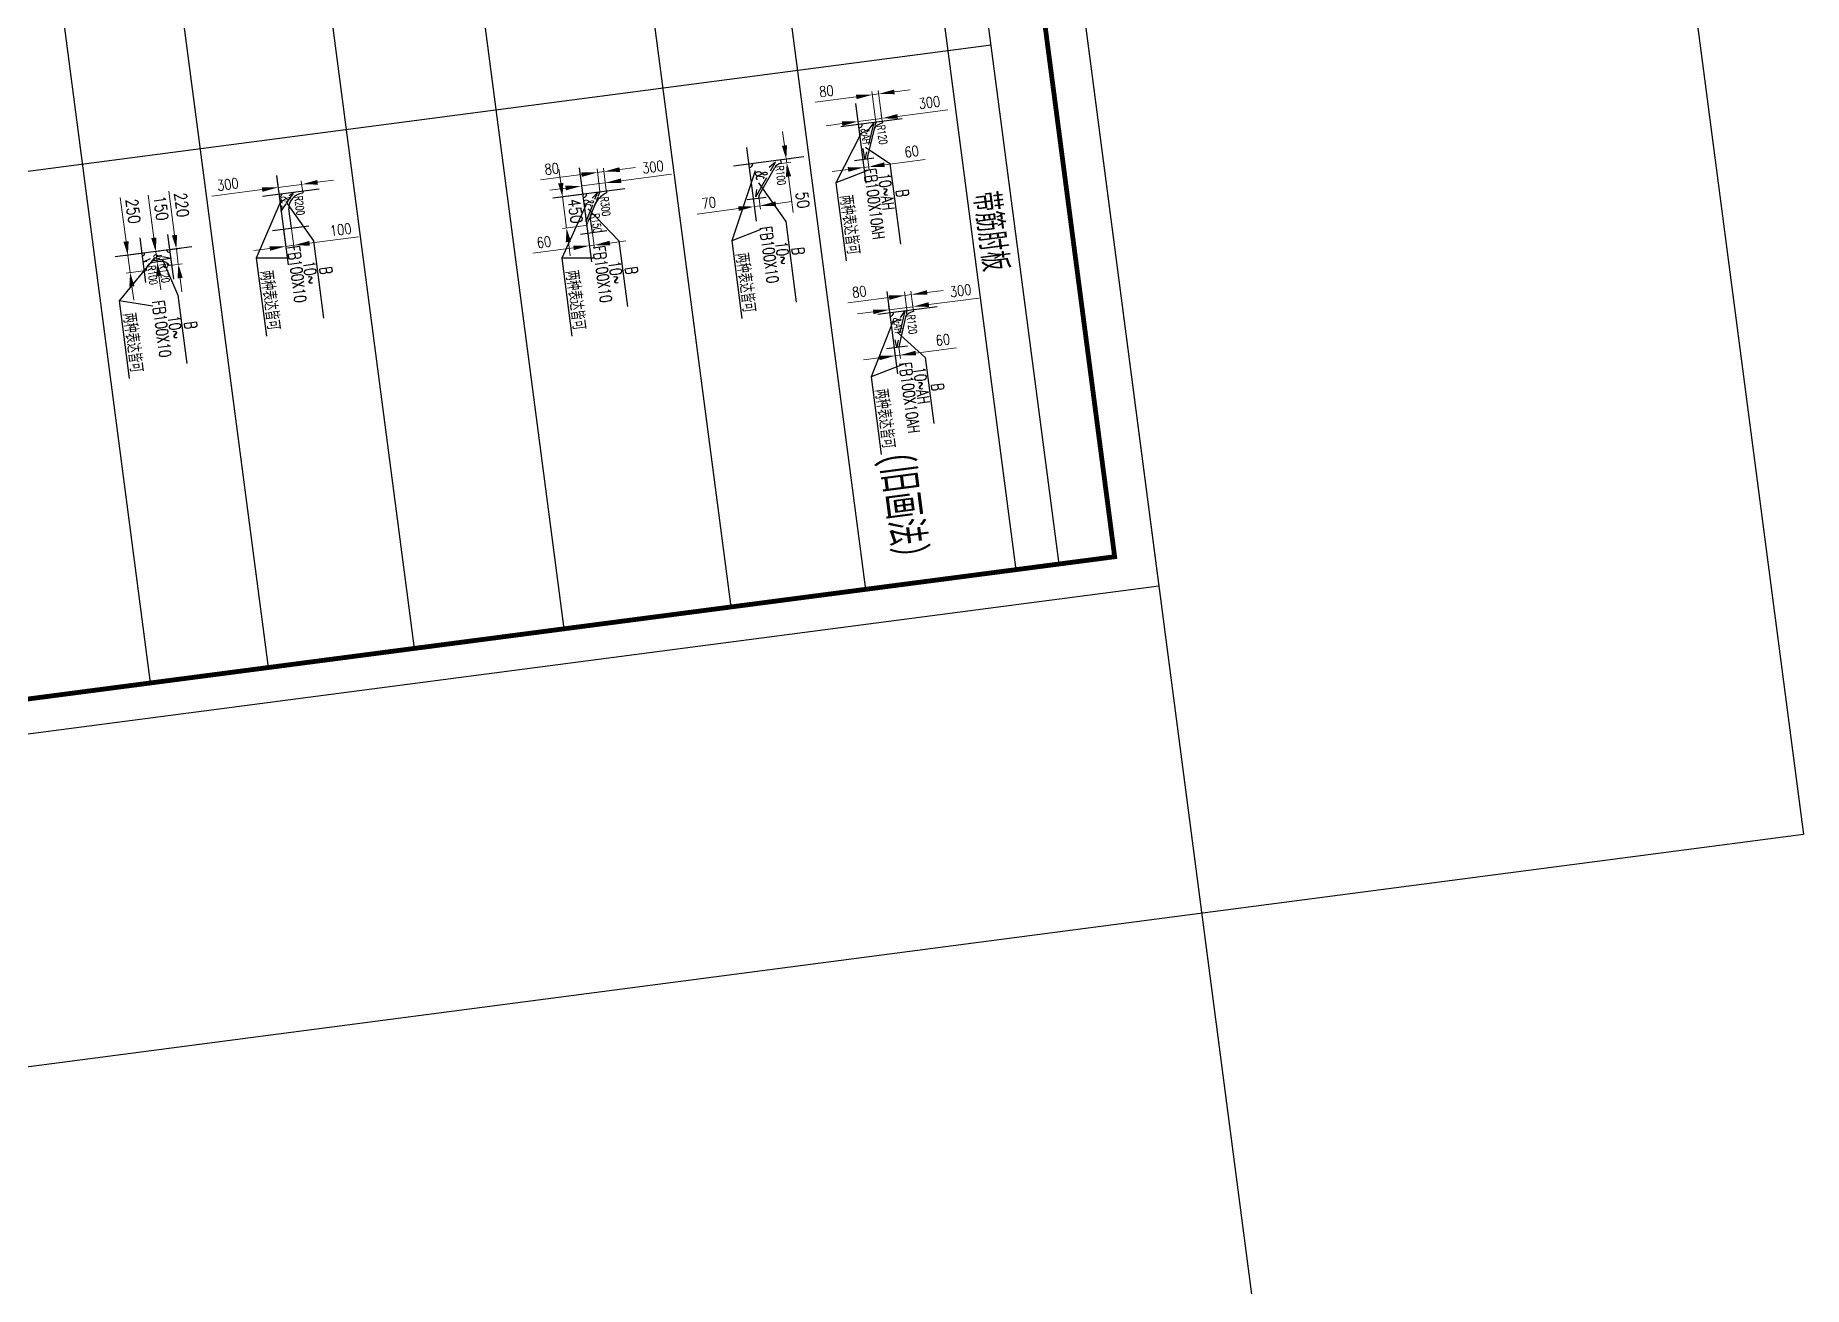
# Model space of a CAD drawing. Header units: millimetres. Extents: x -14906165 to 53546503, y 133836 to 58622790.
# Drawn here: x 43545519 to 45167677, y 29731080 to 30879541 of the extents above; entities that cross this region are included whole.
import ezdxf

# ---------------------------------------------------------------- set-up
doc = ezdxf.new("R2010")
doc.units = ezdxf.units.MM
doc.header["$LTSCALE"] = 100
doc.header["$PDMODE"] = 98
doc.header["$PDSIZE"] = 20
doc.linetypes.add('DASHED', pattern=[8, 6, -2])
doc.linetypes.add('JNRD_DBPointLine', pattern=[34, 24, -3, 0.5, -3, 0.5, -3])
for name, color, linetype in [('200-CO3', 7, 'Continuous'), ('Stiffener_Invisible', 2, 'DASHED'), ('Text', 7, 'Continuous'), ('标准形式增加', 6, 'Continuous')]:
    doc.layers.add(name, color=color, linetype=linetype)
doc.styles.add('JNRD_E1', font='romans.shx', dxfattribs={"width": 0.8})
doc.styles.add('中文GB2312', font='', dxfattribs={"width": 0.7})
doc.styles.get('中文GB2312').set_extended_font_data('FangSong_GB2312')
doc.dimstyles.new('1-100', dxfattribs={"dimscale": 100, "dimtxt": 1.5, "dimasz": 2, "dimexe": 0.5, "dimexo": 0.1, "dimtad": 1, "dimdec": 0, "dimzin": 1, "dimdsep": 46, "dimtxsty": 'JNRD_E1', "dimcen": 2.5, "dimclrd": 1, "dimclre": 1, "dimclrt": 2, "dimadec": 0, "dimazin": 0, "dimtfac": 1, "dimtdec": 0, "dimtmove": 0, "dimatfit": 3, "dimfxl": 1, "dimtzin": 0, "dimlwd": 13, "dimlwe": 13, "dimarcsym": 0})

# ---------------------------------------------------------------- blocks, each defined once
blk = doc.blocks.new('*D756')
at = {"color": 1, "lineweight": 13}
for p, q in [((-382661, 653609), (-382661, 653809)), ((-382452, 653409), (-382711, 653409)), ((-382452, 653329), (-382711, 653329)), ((-382661, 653409), (-382661, 653329)), ((-382661, 653129), (-382661, 652610))]:
    blk.add_line(p, q, dxfattribs=at)
at = {"color": 1}
for points in [[(-382694, 653609), (-382628, 653609), (-382661, 653409)], [(-382628, 653129), (-382694, 653129), (-382661, 653329)]]:
    blk.add_solid(points, dxfattribs=at)
at = {"layer": 'Defpoints', "color": 0}
for p in [(-382661, 653329), (-382442, 653409), (-382442, 653329)]:
    blk.add_point(p, dxfattribs=at)
at = {"color": 2, "insert": (-382799, 652769), "char_height": 150, "attachment_point": 5, "rotation": 90, "style": 'JNRD_E1'}
blk.add_mtext('80', dxfattribs=at)
blk = doc.blocks.new('*D757')
at = {"color": 1, "lineweight": 13}
for p, q in [((-382487, 653609), (-382487, 654242)), ((-382452, 653409), (-382537, 653409)), ((-382487, 653109), (-382487, 653409)), ((-382452, 653109), (-382537, 653109)), ((-382487, 652909), (-382487, 652709))]:
    blk.add_line(p, q, dxfattribs=at)
at = {"color": 1}
for points in [[(-382521, 653609), (-382454, 653609), (-382487, 653409)], [(-382454, 652909), (-382521, 652909), (-382487, 653109)]]:
    blk.add_solid(points, dxfattribs=at)
at = {"layer": 'Defpoints', "color": 0}
for p in [(-382487, 653409), (-382442, 653409), (-382442, 653109)]:
    blk.add_point(p, dxfattribs=at)
at = {"color": 2, "insert": (-382625, 654026), "char_height": 150, "attachment_point": 5, "rotation": 90, "style": 'JNRD_E1'}
blk.add_mtext('300', dxfattribs=at)
blk = doc.blocks.new('*D758')
at = {"color": 5, "lineweight": 13}
for p, q in [((-381822, 653369), (-381822, 653882)), ((-381932, 653169), (-381772, 653169)), ((-381932, 653109), (-381772, 653109)), ((-381822, 653109), (-381822, 653169)), ((-381822, 652909), (-381822, 652709))]:
    blk.add_line(p, q, dxfattribs=at)
at = {"color": 5}
for points in [[(-381856, 653369), (-381789, 653369), (-381822, 653169)], [(-381789, 652909), (-381856, 652909), (-381822, 653109)]]:
    blk.add_solid(points, dxfattribs=at)
at = {"layer": 'Defpoints', "color": 0}
for p in [(-381942, 653169), (-381942, 653109), (-381822, 653169)]:
    blk.add_point(p, dxfattribs=at)
at = {"color": 5, "insert": (-381960, 653726), "char_height": 150, "attachment_point": 5, "rotation": 90, "style": 'JNRD_E1'}
blk.add_mtext('60', dxfattribs=at)
blk = doc.blocks.new('*D761')
at = {"color": 1, "lineweight": 13}
blk.add_line((-393148, 648201), (-393304, 648512), dxfattribs=at)
for start, end in [(206.6441, 238.322), (316.678, 348.3559), (270, 285)]:
    blk.add_arc((-392820, 648366), 366, start, end, dxfattribs=at)
at = {"color": 1}
for points in [[(-393022, 648022), (-393004, 648086), (-392820, 647999)], [(-392571, 648143), (-392537, 648086), (-392726, 648012)]]:
    blk.add_solid(points, dxfattribs=at)
at = {"layer": 'Defpoints', "color": 0}
for p in [(-392820, 648445), (-392811, 647999), (-392759, 648135), (-392702, 647924), (-392820, 647342)]:
    blk.add_point(p, dxfattribs=at)
at = {"color": 2, "insert": (-393103, 648418), "char_height": 150, "attachment_point": 5, "rotation": 296.6441, "style": 'JNRD_E1'}
blk.add_mtext('15%%d', dxfattribs=at)
blk = doc.blocks.new('*D764')
at = {"color": 1, "lineweight": 13}
blk.add_line((-390503, 648158), (-390692, 648450), dxfattribs=at)
for start, end in [(313.5861, 342.1721), (212.8279, 241.4139), (270, 285)]:
    blk.add_arc((-390163, 648378), 405, start, end, dxfattribs=at)
at = {"color": 1}
for points in [[(-390365, 647990), (-390349, 648054), (-390163, 647973)], [(-389900, 648113), (-389867, 648055), (-390058, 647986)]]:
    blk.add_solid(points, dxfattribs=at)
at = {"layer": 'Defpoints', "color": 0}
for p in [(-390163, 648467), (-390113, 647976), (-390103, 648154), (-390039, 647915), (-390163, 647375)]:
    blk.add_point(p, dxfattribs=at)
at = {"color": 2, "insert": (-390482, 648379), "char_height": 150, "attachment_point": 5, "rotation": 302.8279, "style": 'JNRD_E1'}
blk.add_mtext('15%%d', dxfattribs=at)
blk = doc.blocks.new('*D769')
at = {"color": 5, "lineweight": 13}
for p, q in [((-385016, 652079), (-385216, 652079)), ((-384816, 652017), (-384816, 652129)), ((-384816, 652079), (-384766, 652079)), ((-384766, 652017), (-384766, 652129)), ((-384566, 652079), (-384047, 652079))]:
    blk.add_line(p, q, dxfattribs=at)
at = {"color": 5}
for points in [[(-385016, 652046), (-385016, 652112), (-384816, 652079)], [(-384566, 652112), (-384566, 652046), (-384766, 652079)]]:
    blk.add_solid(points, dxfattribs=at)
at = {"layer": 'Defpoints', "color": 0}
for p in [(-384816, 652007), (-384766, 652079), (-384766, 652007)]:
    blk.add_point(p, dxfattribs=at)
at = {"color": 5, "insert": (-384206, 652217), "char_height": 150, "attachment_point": 5, "style": 'JNRD_E1'}
blk.add_mtext('50', dxfattribs=at)
blk = doc.blocks.new('*D770')
at = {"color": 5, "lineweight": 13}
for p, q in [((-384204, 651877), (-384204, 652077)), ((-384306, 651677), (-384154, 651677)), ((-384306, 651607), (-384154, 651607)), ((-384204, 651677), (-384204, 651607)), ((-384204, 651407), (-384204, 650888))]:
    blk.add_line(p, q, dxfattribs=at)
at = {"color": 5}
for points in [[(-384237, 651877), (-384171, 651877), (-384204, 651677)], [(-384171, 651407), (-384237, 651407), (-384204, 651607)]]:
    blk.add_solid(points, dxfattribs=at)
at = {"layer": 'Defpoints', "color": 0}
for p in [(-384316, 651677), (-384316, 651607), (-384204, 651607)]:
    blk.add_point(p, dxfattribs=at)
at = {"color": 5, "insert": (-384342, 651048), "char_height": 150, "attachment_point": 5, "rotation": 90, "style": 'JNRD_E1'}
blk.add_mtext('70', dxfattribs=at)
blk = doc.blocks.new('*D775')
at = {"color": 5, "lineweight": 13}
for p, q in [((-383954, 649758), (-383954, 649958)), ((-384127, 649558), (-383904, 649558)), ((-383954, 649558), (-383954, 649498)), ((-384127, 649498), (-383904, 649498)), ((-383954, 649298), (-383954, 648784))]:
    blk.add_line(p, q, dxfattribs=at)
at = {"color": 5}
for points in [[(-383987, 649758), (-383921, 649758), (-383954, 649558)], [(-383921, 649298), (-383987, 649298), (-383954, 649498)]]:
    blk.add_solid(points, dxfattribs=at)
at = {"layer": 'Defpoints', "color": 0}
for p in [(-384137, 649558), (-384137, 649498), (-383954, 649498)]:
    blk.add_point(p, dxfattribs=at)
at = {"color": 5, "insert": (-384091, 648941), "char_height": 150, "attachment_point": 5, "rotation": 90, "style": 'JNRD_E1'}
blk.add_mtext('60', dxfattribs=at)
blk = doc.blocks.new('*D776')
at = {"color": 1, "lineweight": 13}
for p, q in [((-384697, 649488), (-384697, 649195)), ((-384247, 649488), (-384247, 649195)), ((-384897, 649245), (-385097, 649245)), ((-384697, 649245), (-384247, 649245)), ((-384047, 649245), (-383847, 649245))]:
    blk.add_line(p, q, dxfattribs=at)
at = {"color": 1}
for points in [[(-384897, 649212), (-384897, 649278), (-384697, 649245)], [(-384047, 649278), (-384047, 649212), (-384247, 649245)]]:
    blk.add_solid(points, dxfattribs=at)
at = {"layer": 'Defpoints', "color": 0}
for p in [(-384697, 649498), (-384247, 649498), (-384247, 649245)]:
    blk.add_point(p, dxfattribs=at)
at = {"color": 2, "insert": (-384472, 649382), "char_height": 150, "attachment_point": 5, "style": 'JNRD_E1'}
blk.add_mtext('450', dxfattribs=at)
blk = doc.blocks.new('*D777')
at = {"color": 1, "lineweight": 13}
for p, q in [((-384980, 649998), (-384980, 650198)), ((-384707, 649798), (-385030, 649798)), ((-384980, 649798), (-384980, 649718)), ((-384707, 649718), (-385030, 649718)), ((-384980, 649518), (-384980, 648998))]:
    blk.add_line(p, q, dxfattribs=at)
at = {"color": 1}
for points in [[(-385013, 649998), (-384946, 649998), (-384980, 649798)], [(-384946, 649518), (-385013, 649518), (-384980, 649718)]]:
    blk.add_solid(points, dxfattribs=at)
at = {"layer": 'Defpoints', "color": 0}
for p in [(-384697, 649798), (-384980, 649718), (-384697, 649718)]:
    blk.add_point(p, dxfattribs=at)
at = {"color": 2, "insert": (-385117, 649158), "char_height": 150, "attachment_point": 5, "rotation": 90, "style": 'JNRD_E1'}
blk.add_mtext('80', dxfattribs=at)
blk = doc.blocks.new('*D778')
at = {"color": 1, "lineweight": 13}
for p, q in [((-384818, 649998), (-384818, 650631)), ((-384707, 649798), (-384868, 649798)), ((-384818, 649498), (-384818, 649798)), ((-384707, 649498), (-384868, 649498)), ((-384818, 649298), (-384818, 649098))]:
    blk.add_line(p, q, dxfattribs=at)
at = {"color": 1}
for points in [[(-384851, 649998), (-384784, 649998), (-384818, 649798)], [(-384784, 649298), (-384851, 649298), (-384818, 649498)]]:
    blk.add_solid(points, dxfattribs=at)
at = {"layer": 'Defpoints', "color": 0}
for p in [(-384818, 649798), (-384697, 649798), (-384697, 649498)]:
    blk.add_point(p, dxfattribs=at)
at = {"color": 2, "insert": (-384955, 650414), "char_height": 150, "attachment_point": 5, "rotation": 90, "style": 'JNRD_E1'}
blk.add_mtext('300', dxfattribs=at)
blk = doc.blocks.new('*D781')
at = {"color": 1, "lineweight": 13}
for p, q in [((-385361, 646234), (-385361, 646434)), ((-385270, 646034), (-385411, 646034)), ((-385361, 646034), (-385361, 645734)), ((-385522, 645734), (-385311, 645734)), ((-385361, 645534), (-385361, 644901))]:
    blk.add_line(p, q, dxfattribs=at)
at = {"color": 1}
for points in [[(-385394, 646234), (-385328, 646234), (-385361, 646034)], [(-385328, 645534), (-385394, 645534), (-385361, 645734)]]:
    blk.add_solid(points, dxfattribs=at)
at = {"layer": 'Defpoints', "color": 0}
for p in [(-385260, 646034), (-385532, 645734), (-385361, 645734)]:
    blk.add_point(p, dxfattribs=at)
at = {"color": 2, "insert": (-385499, 645118), "char_height": 150, "attachment_point": 5, "rotation": 90, "style": 'JNRD_E1'}
blk.add_mtext('300', dxfattribs=at)
blk = doc.blocks.new('*D782')
at = {"color": 5, "lineweight": 13}
for p, q in [((-384510, 646034), (-384510, 646651)), ((-384750, 645834), (-384460, 645834)), ((-384510, 645734), (-384510, 645834)), ((-384750, 645734), (-384460, 645734)), ((-384510, 645534), (-384510, 645334))]:
    blk.add_line(p, q, dxfattribs=at)
at = {"color": 5}
for points in [[(-384543, 646034), (-384476, 646034), (-384510, 645834)], [(-384476, 645534), (-384543, 645534), (-384510, 645734)]]:
    blk.add_solid(points, dxfattribs=at)
at = {"layer": 'Defpoints', "color": 0}
for p in [(-384760, 645834), (-384510, 645834), (-384760, 645734)]:
    blk.add_point(p, dxfattribs=at)
at = {"color": 5, "insert": (-384647, 646443), "char_height": 150, "attachment_point": 5, "rotation": 90, "style": 'JNRD_E1'}
blk.add_mtext('100', dxfattribs=at)
blk = doc.blocks.new('*D659')
at = {"color": 1, "lineweight": 13}
for p, q in [((-384676, 644300), (-384676, 644425)), ((-384456, 644300), (-384456, 644425)), ((-384876, 644375), (-385510, 644375)), ((-384456, 644375), (-384676, 644375)), ((-384256, 644375), (-384056, 644375))]:
    blk.add_line(p, q, dxfattribs=at)
at = {"color": 1}
for points in [[(-384876, 644342), (-384876, 644408), (-384676, 644375)], [(-384256, 644408), (-384256, 644342), (-384456, 644375)]]:
    blk.add_solid(points, dxfattribs=at)
at = {"layer": 'Defpoints', "color": 0}
for p in [(-384676, 644375), (-384676, 644290), (-384456, 644290)]:
    blk.add_point(p, dxfattribs=at)
at = {"color": 2, "insert": (-385293, 644513), "char_height": 150, "attachment_point": 5, "style": 'JNRD_E1'}
blk.add_mtext('220', dxfattribs=at)
blk = doc.blocks.new('*D660')
at = {"color": 1, "lineweight": 13}
for p, q in [((-384876, 643764), (-385510, 643764)), ((-384676, 643930), (-384676, 643714)), ((-384426, 643764), (-384676, 643764)), ((-384426, 643930), (-384426, 643714)), ((-384226, 643764), (-384026, 643764))]:
    blk.add_line(p, q, dxfattribs=at)
at = {"color": 1}
for points in [[(-384876, 643731), (-384876, 643797), (-384676, 643764)], [(-384226, 643797), (-384226, 643731), (-384426, 643764)]]:
    blk.add_solid(points, dxfattribs=at)
at = {"layer": 'Defpoints', "color": 0}
for p in [(-384676, 643940), (-384676, 643764), (-384426, 643940)]:
    blk.add_point(p, dxfattribs=at)
at = {"color": 2, "insert": (-385293, 643901), "char_height": 150, "attachment_point": 5, "style": 'JNRD_E1'}
blk.add_mtext('250', dxfattribs=at)
blk = doc.blocks.new('*D661')
at = {"color": 1, "lineweight": 13}
for p, q in [((-384876, 644115), (-385493, 644115)), ((-384676, 644097), (-384676, 644165)), ((-384526, 644115), (-384676, 644115)), ((-384526, 644125), (-384526, 644165)), ((-384326, 644115), (-384126, 644115))]:
    blk.add_line(p, q, dxfattribs=at)
at = {"color": 1}
for points in [[(-384876, 644082), (-384876, 644148), (-384676, 644115)], [(-384326, 644148), (-384326, 644082), (-384526, 644115)]]:
    blk.add_solid(points, dxfattribs=at)
at = {"layer": 'Defpoints', "color": 0}
for p in [(-384676, 644115), (-384676, 644087), (-384526, 644115)]:
    blk.add_point(p, dxfattribs=at)
at = {"color": 2, "insert": (-385284, 644252), "char_height": 150, "attachment_point": 5, "style": 'JNRD_E1'}
blk.add_mtext('150', dxfattribs=at)
blk = doc.blocks.new('*D786')
at = {"color": 1, "lineweight": 13}
for p, q in [((-385572, 653528), (-385572, 653728)), ((-385184, 653328), (-385622, 653328)), ((-385572, 653328), (-385572, 653248)), ((-385184, 653248), (-385622, 653248)), ((-385572, 653048), (-385572, 652529))]:
    blk.add_line(p, q, dxfattribs=at)
at = {"color": 1}
for points in [[(-385606, 653528), (-385539, 653528), (-385572, 653328)], [(-385539, 653048), (-385606, 653048), (-385572, 653248)]]:
    blk.add_solid(points, dxfattribs=at)
at = {"layer": 'Defpoints', "color": 0}
for p in [(-385174, 653328), (-385572, 653248), (-385174, 653248)]:
    blk.add_point(p, dxfattribs=at)
at = {"color": 2, "insert": (-385710, 652688), "char_height": 150, "attachment_point": 5, "rotation": 90, "style": 'JNRD_E1'}
blk.add_mtext('80', dxfattribs=at)
blk = doc.blocks.new('*D787')
at = {"color": 1, "lineweight": 13}
for p, q in [((-385219, 653528), (-385219, 654162)), ((-385184, 653328), (-385269, 653328)), ((-385219, 653028), (-385219, 653328)), ((-385184, 653028), (-385269, 653028)), ((-385219, 652828), (-385219, 652628))]:
    blk.add_line(p, q, dxfattribs=at)
at = {"color": 1}
for points in [[(-385252, 653528), (-385186, 653528), (-385219, 653328)], [(-385186, 652828), (-385252, 652828), (-385219, 653028)]]:
    blk.add_solid(points, dxfattribs=at)
at = {"layer": 'Defpoints', "color": 0}
for p in [(-385219, 653328), (-385174, 653328), (-385174, 653028)]:
    blk.add_point(p, dxfattribs=at)
at = {"color": 2, "insert": (-385357, 653945), "char_height": 150, "attachment_point": 5, "rotation": 90, "style": 'JNRD_E1'}
blk.add_mtext('300', dxfattribs=at)
blk = doc.blocks.new('*D788')
at = {"color": 5, "lineweight": 13}
for p, q in [((-384556, 653288), (-384556, 653802)), ((-384664, 653088), (-384506, 653088)), ((-384556, 653028), (-384556, 653088)), ((-384664, 653028), (-384506, 653028)), ((-384556, 652828), (-384556, 652628))]:
    blk.add_line(p, q, dxfattribs=at)
at = {"color": 5}
for points in [[(-384590, 653288), (-384523, 653288), (-384556, 653088)], [(-384523, 652828), (-384590, 652828), (-384556, 653028)]]:
    blk.add_solid(points, dxfattribs=at)
at = {"layer": 'Defpoints', "color": 0}
for p in [(-384674, 653088), (-384556, 653088), (-384674, 653028)]:
    blk.add_point(p, dxfattribs=at)
at = {"color": 5, "insert": (-384694, 653645), "char_height": 150, "attachment_point": 5, "rotation": 90, "style": 'JNRD_E1'}
blk.add_mtext('60', dxfattribs=at)
blk = doc.blocks.new('绘图要素标准库V1.0 - 0416')
for p, q in [((-399059.9, 656002.9), (-378059.9, 656002.9)), ((-378059.9, 656002.9), (-378059.9, 626302.9)), ((-378559.9, 655502.9), (-396559.9, 655502.9)), ((-378559.9, 654802.9), (-396559.9, 654802.9)), ((-378559.9, 654802.9), (-396559.9, 654802.9)), ((-386059.9, 626802.9), (-386059.9, 654802.9)), ((-393559.9, 654256.2), (-378559.9, 654256.2)), ((-382441.7, 653710.8), (-382441.7, 652962.7)), ((-385173.6, 653579.6), (-385173.6, 652805.6)), ((-385173.6, 653328), (-385148.6, 653328)), ((-382441.7, 653408.9), (-382416.7, 653408.9)), ((-382333.3, 653294.2), (-381941.7, 653168.9)), ((-381941.7, 653013.3), (-381941.7, 653277.2)), ((-385066.8, 653212.1), (-384704.5, 653090.6)), ((-384673.6, 653088), (-384688.6, 653088)), ((-384673.6, 652923.9), (-384673.6, 653166.8)), ((-382749.9, 653108.9), (-381562.1, 653108.9)), ((-385477.4, 653028), (-384326.8, 653028)), ((-396559.9, 652363), (-378559.9, 652363)), ((-384816.1, 652300.4), (-384816.1, 651412.2)), ((-384816.1, 652007.1), (-384766.1, 652007.1)), ((-384358.6, 651685.4), (-384721, 651923.6)), ((-384316.1, 651529.8), (-384316.1, 651770.3)), ((-385057.4, 651607.1), (-383993.3, 651607.1)), ((-384316.1, 651677.1), (-384331.1, 651677.1)), ((-396559.9, 650664.2), (-378559.9, 650664.2)), ((-384697.1, 650029), (-384697.1, 649122.3)), ((-384697.1, 649797.6), (-384672.1, 649797.6)), ((-384137.1, 649409), (-384137.1, 649741.4)), ((-384401, 649572.8), (-384522.5, 649632.2)), ((-384137.1, 649557.6), (-384335.1, 649557.6)), ((-385078, 649497.6), (-383722.6, 649497.6)), ((-396559.9, 648561.9), (-378559.9, 648561.9)), ((-396559.9, 646674.4), (-378559.9, 646674.4)), ((-385260, 646243), (-385260, 645526.1)), ((-385260, 646034.5), (-385240, 646034.5)), ((-384760, 645598.7), (-384760, 646056.1)), ((-384760, 645834.5), (-385035, 645834.5)), ((-385532.1, 645734.5), (-384244.8, 645734.5)), ((-396559.9, 644831.5), (-378559.9, 644831.5)), ((-384676.1, 644570.4), (-384676.1, 643603.9)), ((-384899.6, 644289.9), (-384251.4, 644289.9)), ((-384456.1, 644289.9), (-384456.1, 644264.9)), ((-384526.1, 644155.8), (-384526.1, 644064.9)), ((-384902.5, 643939.9), (-384258.5, 643939.9)), ((-384426.1, 643939.9), (-384426.1, 643964.9)), ((-396559.9, 643346.5), (-378559.9, 643346.5))]:
    blk.add_line(p, q)
at = {"color": 6}
blk.add_lwpolyline([(-431789.7, 663589.5), (-373332.1, 663589.5), (-373332.1, 624145.9), (-431789.7, 624145.9)], close=True, dxfattribs=at)
at = {"const_width": 60}
blk.add_lwpolyline([(-396559.9, 655502.9), (-378559.9, 655502.9), (-378559.9, 626802.9), (-396559.9, 626802.9)], close=True, dxfattribs=at)
for points in [[(-384838.6, 653080.8), (-384561.7, 653355.9), (-383395.9, 653355.9)], [(-382156, 653170.9), (-381743.2, 653477.1), (-380787.4, 653477.1)], [(-385045.7, 653051.2), (-384387.8, 652656.1)], [(-384506.2, 653081.4), (-384387.8, 652656.1), (-383264.5, 652656.1)], [(-382323.8, 653140.4), (-381569.3, 652777.4)], [(-381687.7, 653202.6), (-381569.3, 652777.4), (-380446, 652777.4)], [(-384534.4, 651696.8), (-383933.5, 651970.7), (-382766.5, 651970.7)], [(-384707.5, 651674.7), (-383759.7, 651271)], [(-383864.6, 651647.8), (-383759.7, 651271), (-382636.4, 651271)], [(-384482.7, 649545.1), (-383967.9, 649873), (-383020.7, 649873)], [(-384536, 649519.1), (-383827.4, 649135.7)], [(-383768.1, 649539), (-383827.4, 649135.7), (-382704.2, 649135.7)], [(-385136.2, 645812.9), (-384535.3, 646086.9), (-383421.2, 646086.9)], [(-385175.2, 645752.9), (-384394.9, 645349.6)], [(-384335, 645757.1), (-384394.9, 645349.6), (-383271.6, 645349.6)], [(-384565, 644182.9), (-384017.7, 644318.9), (-383032.3, 644318.9)], [(-384589.1, 644089.9), (-384047, 643581.6)], [(-383907.2, 643989.7), (-384047, 643581.6), (-382923.8, 643581.6)]]:
    blk.add_lwpolyline(points)
for centre, radius, start, end in [((-385028.6, 653325.9), 120, 179.01025, 251.45104), ((-382296.7, 653408.5), 120, 179.80639, 252.25533), ((-385173.6, 653028), 50, 0, 90), ((-384688.6, 653138), 50, 251.45104, 270), ((-382441.7, 653108.9), 50, 0, 90), ((-384666.1, 652007.1), 100, 180, 236.68634), ((-384816.1, 651607.1), 50, 0, 90), ((-384331.1, 651727.1), 50, 236.68634, 270), ((-384390.8, 649901.7), 300, 200.31811, 243.9465), ((-384697.1, 649497.6), 50, 0, 90), ((-384335.1, 649707.6), 150, 243.9465, 270), ((-385240, 646029.5), 5, 1.3976, 90), ((-385035, 646034.5), 200, 181.3976, 270), ((-385260, 645734.5), 35, 0, 90), ((-384676.1, 644289.9), 35, 270, 0), ((-384406.1, 644155.8), 120, 114.62432, 180), ((-384426.1, 644064.9), 100, 180, 270), ((-384676.1, 643939.9), 35, 0, 90)]:
    blk.add_arc(centre, radius, start, end)
at = {"layer": '200-CO3', "color": 251, "linetype": 'JNRD_DBPointLine', "ltscale": 0.02}
for p, q in [((-382441.7, 653328.9), (-382333.3, 653294.2)), ((-385173.6, 653248), (-385066.8, 653212.1)), ((-384522.5, 649632.2), (-384697.1, 649717.6)), ((-384247.1, 649497.6), (-384401, 649572.8))]:
    blk.add_line(p, q, dxfattribs=at)
at = {"layer": 'Stiffener_Invisible', "ltscale": 0.5}
for p, q in [((-382441.7, 653302.6), (-381941.7, 653142.6)), ((-385173.6, 653221.6), (-384673.6, 653053.8)), ((-384337, 651641.3), (-384795.2, 651942.4))]:
    blk.add_line(p, q, dxfattribs=at)
at = {"layer": 'Stiffener_Invisible'}
for p, q in [((-382441.7, 653302.6), (-382357.7, 653235.2)), ((-385173.6, 653221.6), (-385054.9, 653123.6)), ((-384673.6, 653053.8), (-384827.5, 653048)), ((-381941.7, 653142.6), (-382049.4, 653137.1)), ((-384795.2, 651942.4), (-384731.9, 651855.2)), ((-384337, 651641.3), (-384442.3, 651664.3)), ((-384697.1, 649689.7), (-384623.3, 649611.2)), ((-384304, 649497.6), (-384411.4, 649507.1)), ((-385260, 645926), (-385220.6, 645859.8)), ((-385019.4, 645734.5), (-385092.8, 645757.7)), ((-384551.1, 644289.9), (-384589.7, 644189.2)), ((-384551.1, 643939.9), (-384589.2, 644040.7))]:
    blk.add_line(p, q, dxfattribs=at)
at = {"layer": 'Stiffener_Invisible', "ltscale": 0.4}
for p, q in [((-384304, 649497.6), (-384697.1, 649689.7)), ((-384551.1, 644289.9), (-384551.1, 643939.9))]:
    blk.add_line(p, q, dxfattribs=at)
at = {"layer": 'Stiffener_Invisible', "ltscale": 0.2}
blk.add_line((-385019.4, 645734.5), (-385260, 645926), dxfattribs=at)
at = {"layer": '标准形式增加'}
blk.add_xline((-506039.8, 656002.9), (1, 0), dxfattribs=at)
at = {"style": '中文GB2312', "width": 0.7}
for s, height, p in [('带筋肘板', 300, (-383985.7, 654360.1)), ('(旧画法）', 400, (-380446, 652777.4)), ('两种表达皆可', 150, (-384196, 652692.2)), ('两种表达皆可', 150, (-381377.6, 652813.5)), ('两种表达皆可', 150, (-383567.9, 651307.1)), ('两种表达皆可', 150, (-383635.7, 649171.8)), ('两种表达皆可', 150, (-384203.2, 645385.7)), ('两种表达皆可', 150, (-383855.3, 643617.7))]:
    blk.add_text(s, height=height, dxfattribs=at).set_placement(p)
at = {"layer": 'Text', "color": 0, "linetype": 'Continuous', "style": 'JNRD_E1', "width": 0.8}
for s, height, p in [('B', 150, (-384170.6, 653388.4)), ('B', 150, (-381352.1, 653509.6)), ('R120', 100, (-385125.7, 653257)), ('10~AH', 150, (-384436.8, 653191.3)), ('R120', 100, (-382376.1, 653318.5)), ('FB100X10AH', 150, (-381709.8, 653144.5)), ('10~AH', 150, (-381618.3, 653312.6)), ('&AH', 100, (-385109.2, 653051.2)), ('FB100X10AH', 150, (-384528.3, 653023.2)), ('&AH', 100, (-382361.3, 653143.7)), ('R100', 100, (-384735.8, 651933)), ('10~', 150, (-383655.9, 651806.2)), ('B', 150, (-383542.5, 652003.2)), ('&', 150, (-384707.5, 651674.7)), ('FB100X10', 150, (-383900.2, 651638)), ('B', 150, (-383576.8, 649905.5)), ('R300', 100, (-384621.2, 649709.7)), ('10~', 150, (-383690.2, 649708.5)), ('&', 130, (-384621.7, 649497.6)), ('R150', 100, (-384401, 649572.8)), ('FB100X10', 150, (-383934.5, 649540.4)), ('B', 150, (-384144.3, 646119.4)), ('R200', 100, (-385202, 645922.3)), ('10~', 150, (-384257.7, 645922.3)), ('&', 120, (-385228.9, 645752.9)), ('FB100X10', 150, (-384502, 645754.2)), ('B', 150, (-383619.1, 644354.8)), ('R120', 100, (-384493.5, 644139.9)), ('10~', 150, (-383732.5, 644157.8)), ('&', 100, (-384642.1, 644082.9)), ('R100', 100, (-384487.6, 643986)), ('FB100X10', 150, (-383976.8, 643989.7))]:
    blk.add_text(s, height=height, dxfattribs=at).set_placement(p)
for base, p1, p2, picture, middle in [((-385219.1, 653328), (-385173.6, 653028), (-385173.6, 653328), '*D787', (-385356.6, 653944.8)), ((-382487.3, 653408.9), (-382441.7, 653108.9), (-382441.7, 653408.9), '*D757', (-382624.8, 654025.7)), ((-385572.3, 653248), (-385173.6, 653328), (-385173.6, 653248), '*D786', (-385709.8, 652688.3)), ((-382661.1, 653328.9), (-382441.7, 653408.9), (-382441.7, 653328.9), '*D756', (-382798.6, 652769.2)), ((-384817.7, 649797.6), (-384697.1, 649497.6), (-384697.1, 649797.6), '*D778', (-384955.2, 650414.4)), ((-384979.7, 649717.6), (-384697.1, 649797.6), (-384697.1, 649717.6), '*D777', (-385117.2, 649157.9)), ((-385361.1, 645734.5), (-385260, 646034.5), (-385532.1, 645734.5), '*D781', (-385498.6, 645117.7))]:
    dim = blk.add_linear_dim(base=base, p1=p1, p2=p2, angle=90, dimstyle='1-100')
    dim.commit()
    dim.dimension.update_dxf_attribs({"geometry": picture, "text_midpoint": middle})
for base, p1, p2, picture, middle in [((-384556.5, 653088), (-384673.6, 653028), (-384673.6, 653088), '*D788', (-384694, 653644.8)), ((-381822.3, 653168.9), (-381941.7, 653108.9), (-381941.7, 653168.9), '*D758', (-381959.8, 653725.7)), ((-384204, 651607.1), (-384316.1, 651677.1), (-384316.1, 651607.1), '*D770', (-384341.5, 651047.5)), ((-383953.9, 649497.6), (-384137.1, 649557.6), (-384137.1, 649497.6), '*D775', (-384091.4, 648940.8)), ((-384509.6, 645834.5), (-384760, 645734.5), (-384760, 645834.5), '*D782', (-384647.1, 646442.7))]:
    dim = blk.add_linear_dim(base=base, p1=p1, p2=p2, angle=90, dimstyle='1-100', override={"dimclrd": 5, "dimclre": 5, "dimclrt": 5})
    dim.commit()
    dim.dimension.update_dxf_attribs({"geometry": picture, "text_midpoint": middle})
dim = blk.add_linear_dim(base=(-384766.1, 652079.1), p1=(-384816.1, 652007.1), p2=(-384766.1, 652007.1), dimstyle='1-100', override={"dimclrd": 5, "dimclre": 5, "dimclrt": 5})
dim.commit()
dim.dimension.update_dxf_attribs({"geometry": '*D769', "text_midpoint": (-384206.5, 652216.6)})
for base, p1, p2, picture, middle in [((-384247.1, 649244.9), (-384697.1, 649497.6), (-384247.1, 649497.6), '*D776', (-384472.1, 649382.4)), ((-384676.1, 644375), (-384456.1, 644289.9), (-384676.1, 644289.9), '*D659', (-385292.9, 644512.5)), ((-384676.1, 644114.9), (-384526.1, 644114.9), (-384676.1, 644087.2), '*D661', (-385284.3, 644252.4)), ((-384676.1, 643763.9), (-384426.1, 643939.9), (-384676.1, 643939.9), '*D660', (-385292.9, 643901.4))]:
    dim = blk.add_linear_dim(base=base, p1=p1, p2=p2, dimstyle='1-100')
    dim.commit()
    dim.dimension.update_dxf_attribs({"geometry": picture, "text_midpoint": middle})
for base, line1, line2, picture, middle in [((-392810.8, 647999.4), ((-392758.7, 648135.2), (-392702.3, 647924.5)), ((-392820.5, 648445.3), (-392820.5, 647342.1)), '*D761', (-393103.1, 648418.4)), ((-390113.1, 647975.7), ((-390103.1, 648153.8), (-390039.1, 647914.9)), ((-390163.1, 648467.5), (-390163.1, 647374.7)), '*D764', (-390482.2, 648378.8))]:
    dim = blk.add_angular_dim_2l(base=base, line1=line1, line2=line2, dimstyle='1-100')
    dim.commit()
    dim.dimension.update_dxf_attribs({"geometry": picture, "text_midpoint": middle})

msp = doc.modelspace()

# ---------------------------------------------------------------- block references
at = {"lineweight": 5, "xscale": 64.06802830554443, "yscale": 73.4024339265743, "zscale": 64.06802830554443, "rotation": 277.4624694947158}
msp.add_blockref('绘图要素标准库V1.0 - 0416', (-22373, 103764), dxfattribs=at)

doc.saveas('drawing.dxf')
